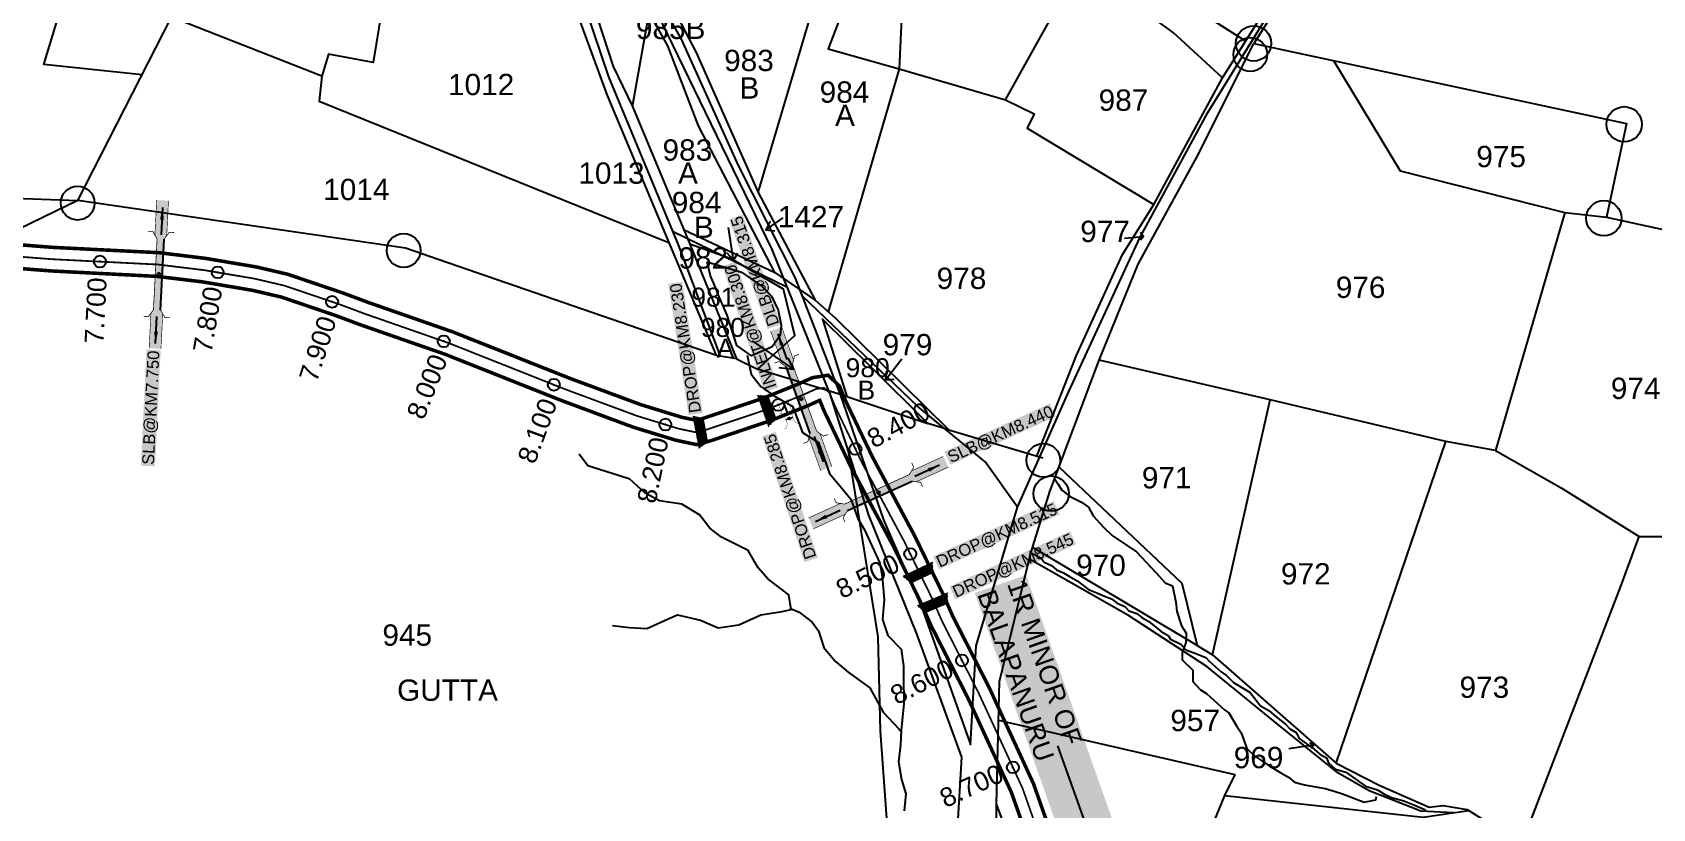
# Model space of a CAD drawing. Header units: inches. Extents: x 192867 to 224088, y 1602358 to 1617481.
# Drawn here: x 196895 to 198264, y 1609948 to 1610603 of the extents above; entities that cross this region are included whole.
import ezdxf
from ezdxf.enums import TextEntityAlignment as Align

# ---------------------------------------------------------------- set-up
doc = ezdxf.new("R2010")
doc.units = ezdxf.units.IN
doc.header["$LTSCALE"] = 15
doc.header["$MEASUREMENT"] = 0
doc.header["$PDMODE"] = 32
doc.header["$PDSIZE"] = 10
doc.linetypes.add('ACAD_ISO02W100', pattern=[15, 12, -3])
doc.linetypes.add('HIDDEN2', pattern=[0.1875, 0.125, -0.0625])
for name, color, linetype in [('BOUNDRY STONES', 240, 'Continuous'), ('CANAL1', 7, 'Continuous'), ('CS', 134, 'Continuous'), ('CSMark', 72, 'Continuous'), ('PAPER SIZE', 5, 'Continuous'), ('PLOTS', 7, 'Continuous'), ('PLOTS NO', 7, 'Continuous'), ('ROADS', 1, 'Continuous'), ('STREAMS', 4, 'Continuous'), ('STRUCTURE', 5, 'Continuous')]:
    doc.layers.add(name, color=color, linetype=linetype)
doc.styles.get("Standard").update_dxf_attribs({"font": 'arial.ttf'})
doc.dimstyles.get("Standard").update_dxf_attribs({"dimtxt": 0.18, "dimasz": 0.18, "dimexe": 0.18, "dimexo": 0.0625, "dimgap": 0.09, "dimtad": 0, "dimtih": 1, "dimtoh": 1, "dimdec": 4, "dimzin": 0, "dimdsep": 46, "dimtxsty": 'Standard', "dimcen": 0.09, "dimadec": 0, "dimazin": 0, "dimtfac": 1, "dimtdec": 4, "dimtofl": 0, "dimtmove": 0, "dimatfit": 3, "dimfxl": 1, "dimtolj": 1, "dimtzin": 0, "dimarcsym": 0})

# ---------------------------------------------------------------- blocks, each defined once
blk = doc.blocks.new('DROP')
h = blk.add_hatch()
h.set_pattern_fill('ANSI31', color=1, scale=10, angle=45)
h.set_pattern_definition([(90, (-324.4107, -25.7687), (-1.25, 0), [])])
h.paths.add_polyline_path([(-9.9, -4.3), (-13.8, 4.1), (13.8, 4.1), (10.2, -4.3)])
at = {"layer": 'STRUCTURE', "color": 5, "const_width": 0.49}
blk.add_lwpolyline([(-9.9, -4.3), (-13.8, 4.1), (13.8, 4.1), (10.2, -4.3), (-9.9, -4.3)], dxfattribs=at)
at = {"layer": 'STRUCTURE', "color": 5}
blk.add_circle((0, 0), 1.33, dxfattribs=at)
blk = doc.blocks.new('SLB')
at = {"layer": 'STRUCTURE'}
h = blk.add_hatch(dxfattribs=at)
h.set_pattern_fill('DOTS', color=6, scale=20, angle=320.3722, style=0)
h.set_pattern_definition([(320.372247934, (-159.4327, -72.9564), (1.2786241598, 0.5641323054), [0, -1.25])])
h.paths.add_polyline_path([(769699.5, 1706871.1), (769699.5, 1706861.1), (769729.1, 1706861.1), (769732.1, 1706863.1), (769792.1, 1706863.1), (769795.1, 1706861.1), (769824.7, 1706861.1), (769824.7, 1706871.1), (769795.1, 1706871.1), (769792.1, 1706869.1), (769732.1, 1706869.1), (769729.1, 1706871.1)])
at = {"layer": 'STRUCTURE', "color": 6, "linetype": 'ACAD_ISO02W100', "ltscale": 0.5, "const_width": 0.5}
for points in [[(769699.5, 1706871.1), (769729.1, 1706871.1)], [(769795.1, 1706871.1), (769824.7, 1706871.1)], [(769699.5, 1706861.1), (769729.1, 1706861.1)], [(769795.1, 1706861.1), (769824.7, 1706861.1)]]:
    blk.add_lwpolyline(points, dxfattribs=at)
at = {"layer": 'STRUCTURE', "color": 6, "const_width": 0.628}
for points in [[(769726.1, 1706877.1), (769726.1, 1706873.1), (769732.1, 1706869.1), (769792.1, 1706869.1), (769798.1, 1706873.1), (769798.1, 1706877.1)], [(769726.1, 1706855.1), (769726.1, 1706859.1), (769732.1, 1706863.1), (769792.1, 1706863.1), (769798.1, 1706859.1), (769798.1, 1706855.1)]]:
    blk.add_lwpolyline(points, dxfattribs=at)
at = {"layer": 'STRUCTURE', "color": 6}
blk.add_lwpolyline([(769732.1, 1706863.1), (769792.1, 1706863.1)], dxfattribs=at)
blk.add_lwpolyline([(769732.1, 1706863.1), (769792.1, 1706863.1)], dxfattribs=at)
at = {"layer": 'STRUCTURE', "color": 0}
blk.add_circle((769762.1, 1706866.1), 1.24, dxfattribs=at)
for points in [[(769703.8, 1706866), (769726.7, 1706866)], [(769818.6, 1706865.8), (769795.7, 1706865.8)]]:
    blk.add_leader(points, dimstyle='Standard', override={"dimasz": 10, "dimgap": 0.09, "dimtad": 0}, dxfattribs=at)
blk = doc.blocks.new('OT')
at = {"layer": 'STRUCTURE', "color": 190}
for points, const_width in [([(769775.2, 1706601.8), (769775.2, 1706597.8), (769769.2, 1706593.8), (769761.8, 1706593.8), (769754.4, 1706593.8), (769748.4, 1706597.8), (769748.4, 1706601.8)], 0.5), ([(769751.4, 1706595.8), (769729.4, 1706595.8)], 0.5), ([(769751.4, 1706579), (769729.4, 1706579)], 0.5), ([(769748.4, 1706573), (769748.4, 1706577), (769754.4, 1706581), (769761.8, 1706581), (769761.8, 1706581), (769761.8, 1706581), (769769.2, 1706581), (769775.2, 1706577), (769775.2, 1706573)], 0.5), ([(769761.8, 1706593.8), (769761.8, 1706581)], 2.5)]:
    blk.add_lwpolyline(points, dxfattribs=dict(at, const_width=const_width))
at = {"layer": 'STRUCTURE', "color": 0}
blk.add_circle((769761.8, 1706587.4), 1.87, dxfattribs=at)
blk.add_leader([(769732.6, 1706587.4), (769753.8, 1706587.4)], dimstyle='Standard', override={"dimasz": 10, "dimgap": 0.09, "dimtad": 0}, dxfattribs=at)

msp = doc.modelspace()

# ---------------------------------------------------------------- linework, layer by layer
at = {"layer": 'BOUNDRY STONES', "color": 1}
for centre, radius in [((197926.9, 1610594.2), 14.9), ((197924.1, 1610584.8), 14.3), ((198239.9, 1610525.9), 14.9), ((196933.7, 1610459.4), 14.3), ((198222.7, 1610446.6), 14.9), ((197209, 1610419.4), 14.3), ((197749.3, 1610242.2), 14.3), ((197755.9, 1610214.1), 14.9)]:
    msp.add_circle(centre, radius, dxfattribs=at)
at = {"layer": 'CANAL1', "color": 200, "const_width": 3}
for points in [[(196790.6, 1610431.5), (196912.7, 1610422), (197002.5, 1610417.5), (197041.8, 1610412.7), (197085, 1610405.4), (197111.1, 1610399.3), (197158.6, 1610383.2), (197178.9, 1610375.6), (197250.9, 1610350.5), (197349, 1610311.6), (197409.4, 1610289.2), (197443.9, 1610278.6), (197455.9, 1610276.1), (197462.8, 1610277.9), (197513, 1610294.8), (197542.3, 1610306.6), (197554.3, 1610312), (197567.5, 1610314.1), (197577.1, 1610305), (197582.3, 1610292.4), (197604.9, 1610245.2), (197619.3, 1610218.3), (197640.4, 1610178.9), (197664.4, 1610129.7), (197672.9, 1610110.4), (197703.7, 1610050.1), (197741, 1609969.2), (197758.7, 1609918.8)], [(196789, 1610411.6), (196911.4, 1610402.1), (197000.8, 1610397.5), (197039, 1610392.9), (197081, 1610385.8), (197105.6, 1610380.1), (197151.8, 1610364.4), (197172.1, 1610356.8), (197243.9, 1610331.8), (197341.9, 1610292.9), (197402.9, 1610270.2), (197438.9, 1610259.2), (197456.5, 1610255.5), (197468.6, 1610258.8), (197519.9, 1610276.1), (197550.1, 1610288.2), (197560.1, 1610292.7), (197560.5, 1610292.8), (197564, 1610284.2), (197587, 1610236.2), (197601.6, 1610208.9), (197622.6, 1610169.8), (197646.3, 1610121.2), (197654.9, 1610101.8), (197685.7, 1610041.4), (197722.4, 1609961.7), (197740.4, 1609910.7)]]:
    msp.add_lwpolyline(points, dxfattribs=at)
at = {"layer": 'CANAL1', "color": 1, "linetype": 'HIDDEN2', "ltscale": 4, "const_width": 1.5}
msp.add_lwpolyline([(196789.8, 1610421.5), (196912.1, 1610412), (197001.7, 1610407.5), (197040.4, 1610402.8), (197083, 1610395.6), (197108.3, 1610389.7), (197155.2, 1610373.8), (197175.5, 1610366.2), (197247.4, 1610341.1), (197345.5, 1610302.2), (197406.2, 1610279.7), (197441.4, 1610268.9), (197456.2, 1610265.8), (197465.7, 1610268.4), (197516.4, 1610285.4), (197546.2, 1610297.4), (197557.2, 1610302.4), (197564.2, 1610303.4), (197568.7, 1610299.2), (197573.2, 1610288.3), (197595.9, 1610240.7), (197610.4, 1610213.6), (197631.5, 1610174.3), (197655.4, 1610125.5), (197663.9, 1610106.1), (197694.7, 1610045.7), (197731.7, 1609965.5), (197749.6, 1609914.8)], dxfattribs=at)
at = {"layer": 'CS', "color": 2}
for p in [(196952.5, 1610410), (197052, 1610400.9), (197148.6, 1610376), (197242.9, 1610342.7), (197335.9, 1610306), (197525.4, 1610289), (197430.1, 1610272.4), (197590.6, 1610251.8), (197636.9, 1610163.2), (197680.6, 1610073.3), (197723.6, 1609983)]:
    msp.add_point(p, dxfattribs=at)
at = {"layer": 'PLOTS'}
for points in [[(197743.8, 1610245.8), (197777.1, 1610330.1), (197816.1, 1610415.9), (197842.5, 1610458.2), (197900.5, 1610565.1), (197941.7, 1610630.3), (197958.2, 1610660), (198003.5, 1610757.7), (198025.9, 1610805.1), (198028.9, 1610825.9), (198031.2, 1610917.7), (198035.8, 1610976.2), (198059, 1611043.2), (198080, 1611101.1), (198107.2, 1611192.3), (198108, 1611211.6), (198097.8, 1611224.3)], [(197900.5, 1610565.1), (197859, 1610603.3), (197780.7, 1610660.4), (197619.8, 1610759.4), (197436.3, 1610825.7), (197425.7, 1610935.2), (197454.4, 1611036.4)], [(197490.2, 1610328), (197476.3, 1610330.2), (197473.2, 1610330.7), (197431.6, 1610430.1), (197381.3, 1610550.3), (197345.6, 1610647.1), (197320.8, 1610714.4), (197275.4, 1610827.1), (197230.4, 1610936.8)], [(197251.6, 1610937.3), (197302.4, 1610797.2), (197318.9, 1610751.6), (197351.7, 1610672.3), (197363.7, 1610643.2), (197385.9, 1610574.6), (197402.4, 1610540.8), (197450.6, 1610424.8)], [(197522.4, 1610400.8), (197458.2, 1610524.7), (197432.1, 1610592.2), (197414.1, 1610624.3), (197376.5, 1610684.5), (197337.9, 1610764.1), (197303.6, 1610835.1), (197258.6, 1610937.5)], [(197272.9, 1610937.9), (197313.3, 1610860.7), (197358.6, 1610775.6), (197383.3, 1610713.3), (197428.4, 1610639.4), (197456.2, 1610586.4), (197494.1, 1610500.7), (197508.5, 1610468.3), (197556.6, 1610377.4), (197573.4, 1610362.5), (197669.5, 1610268), (197749, 1610244.3)], [(196988.1, 1610567.6), (196905.2, 1610576.4), (196946.2, 1610712.1), (196931.6, 1610716.4), (196941.8, 1610811.6), (196962.8, 1610915.5)], [(197660.3, 1610847.8), (197619.8, 1610759.4), (197630.4, 1610634.1), (197627.4, 1610572.7), (197567.6, 1610367.6)], [(197833.1, 1610721), (197813.2, 1610664.6), (197920.2, 1610596.2)], [(197200.2, 1610681.5), (197183.3, 1610578.1), (197145.7, 1610585.2), (197139.8, 1610566.6), (197013.1, 1610616.4), (197033.6, 1610657.7)], [(197508.5, 1610468.3), (197556.1, 1610628.5), (197565.6, 1610673), (197591.8, 1610653.2), (197567.6, 1610589.6), (197627.4, 1610572.7), (197717.4, 1610546.6), (197741.6, 1610534.8), (197735.6, 1610522.7), (197842.5, 1610458.2)], [(196749.9, 1610662.2), (196732.7, 1610524.6), (196750.6, 1610468.3), (196933.8, 1610461.7), (196774.8, 1610384.6), (196723.1, 1610404.8), (196750.6, 1610468.3)], [(197717.4, 1610546.6), (197780.7, 1610660.4)], [(197969.9, 1610661.6), (197927.1, 1610594.2)], [(197402.4, 1610540.8), (197416.5, 1610620)], [(197473.2, 1610330.7), (197239.1, 1610411.6), (197210.7, 1610421.4), (196933.8, 1610461.7), (197013.1, 1610616.4)], [(197670.3, 1609172.4), (197652.6, 1609309.1), (197655, 1609575.2), (197696.5, 1609664), (197709.7, 1609743.7), (197709.8, 1609951.9), (197712.3, 1610055.6), (197738.6, 1610162.9), (197754.9, 1610215.9), (197796.4, 1610326.8), (197829.5, 1610407.9), (197878.9, 1610498.1), (197927.1, 1610594.2)], [(197927.1, 1610594.2), (198241.7, 1610526.5), (198224.9, 1610447.5), (198377.4, 1610414.3), (198318, 1610177.9), (198459, 1610186.2), (198447.8, 1610124.2), (198804.6, 1610035), (198818.8, 1610072.1), (198889.8, 1610150.1), (198914, 1610188.4), (198939.4, 1610226.6), (198985.8, 1610290.9), (199313.4, 1610144.3), (199321.7, 1610167.4), (199473, 1610144.6), (199758.5, 1610111.7)], [(197994.3, 1610579.8), (198050.7, 1610486.7), (198189.7, 1610451.3), (198224.9, 1610447.5)], [(197139.8, 1610566.6), (197137.8, 1610545.3), (197433.5, 1610425.7)], [(198189.7, 1610451.3), (198131.2, 1610250.4), (198089.3, 1610258.2), (197940.9, 1610293.2), (197796.4, 1610326.8)], [(197445.5, 1610437), (197522.4, 1610400.8), (197556.6, 1610377.4)], [(197583.2, 1610296.1), (197507.8, 1610319.3), (197539.5, 1610347.7), (197529.9, 1610386.8), (197486.2, 1610412.1), (197450.6, 1610424.8), (197490.2, 1610328), (197507.8, 1610319.3)], [(197669.5, 1610268), (197651.8, 1610273.3), (197603.8, 1610320.8), (197562.9, 1610361.4), (197583.2, 1610296.1), (197651.8, 1610273.3)], [(197879.1, 1610085.9), (197892.1, 1610078.1), (197940.9, 1610293.2)], [(197892.1, 1610078.1), (197996.7, 1609986.6), (198089.3, 1610258.2)], [(198131.2, 1610250.4), (198186.6, 1610219.1), (198252.5, 1610178), (198318, 1610177.9)], [(197762.6, 1610236.5), (197866.3, 1610138.5), (197879.1, 1610085.9), (197740.4, 1610168.7)], [(197996.7, 1609986.6), (198032.8, 1609967.9), (198075.1, 1609949.5), (198087.1, 1609950.7), (198107.2, 1609947.4), (198153.5, 1609918.4), (198236.8, 1610135.2), (198252.5, 1610178)], [(198095.8, 1609944.6), (198068.1, 1609946.1), (198024.6, 1609963.2), (197997.9, 1609978.4), (197946.8, 1610019.9), (197887.5, 1610068.2), (197821.1, 1610111.3), (197737.6, 1610158.9)], [(197711.5, 1610022.8), (197910.9, 1609977.1), (197902.3, 1609959.4), (197838.5, 1609803.7), (197823.9, 1609744.4), (197789, 1609741), (197709.8, 1609951.9)], [(197902.3, 1609959.4), (198070.2, 1609940.9), (198108.6, 1609946.5)]]:
    msp.add_lwpolyline(points, dxfattribs=at)
at = {"layer": 'PLOTS NO'}
for points in [[(197514.9, 1610436.9), (197529.5, 1610446.8)], [(197518.7, 1610444.1), (197514.9, 1610436.9), (197522.6, 1610436)], [(197487.7, 1610411.3), (197483.3, 1610438.7)], [(197817.9, 1610429.9), (197834, 1610431.2)], [(197831.5, 1610434.7), (197834, 1610431.2), (197831.4, 1610428.2)], [(197482.1, 1610417.3), (197487.7, 1610411.3), (197491.2, 1610417.2)], [(197538.3, 1610319.3), (197503.7, 1610343.2)], [(197526, 1610320.7), (197538.3, 1610319.3), (197533.9, 1610328.7)], [(197616.1, 1610310.2), (197629.9, 1610327.8)], [(197616.7, 1610317.1), (197616.1, 1610310.2), (197623.4, 1610310.7)], [(197974.2, 1610004.1), (197977.4, 1610001.6), (197975.2, 1609998.9)], [(197977.3, 1610001.7), (197956.7, 1609998.7)]]:
    msp.add_lwpolyline(points, dxfattribs=at)
at = {"layer": 'ROADS', "color": 1}
for points in [[(197568.1, 1610300.8), (197520.3, 1610420.2), (197450, 1610565.1), (197418.6, 1610629.7), (197376.2, 1610704.3), (197343.2, 1610771.6), (197305.7, 1610857.4), (197240.4, 1610977.4), (197181.2, 1611085.7), (197108.3, 1611218.9), (197068.6, 1611306.4), (197021.8, 1611409.9), (196974, 1611498.8), (196920.2, 1611609.3), (196857.8, 1611730.1), (196801.5, 1611839.2), (196756.5, 1611918.4), (196698, 1612036.2), (196655.7, 1612127.3)], [(196660, 1612129.9), (196702.3, 1612040.4), (196738.5, 1611963.9), (196791.7, 1611862.9), (196842, 1611768.1), (196895.7, 1611667.2), (196941.2, 1611579.9), (196980.8, 1611497.4), (197034, 1611390.6), (197077.2, 1611295.2), (197131.5, 1611193.1), (197185.9, 1611089), (197249.3, 1610972.6), (197307.9, 1610864.8), (197374.8, 1610719.7), (197443.3, 1610597.7), (197491.4, 1610491.8), (197539.8, 1610396), (197577.6, 1610297.9)], [(197727.6, 1610202.8), (197770.7, 1610300.4), (197830.8, 1610430.1), (197888.1, 1610535.9), (197948.5, 1610633.7), (197998.4, 1610735.6), (198031.4, 1610804.9), (198039.5, 1610942.2), (198041.5, 1610977.5), (198081.7, 1611094.1), (198113.3, 1611196.3), (198113.9, 1611213.4), (198107.7, 1611220.4)], [(197240.9, 1610937), (197293.9, 1610799.8), (197343.4, 1610680.2), (197382.1, 1610565.9), (197440.9, 1610424.1), (197476.3, 1610330.2)], [(197436.1, 1610435.8), (197533.1, 1610388.3)], [(197577.6, 1610297.9), (197614.4, 1610191.9), (197647.2, 1610116.4), (197687.7, 1610002.3), (197692.7, 1610085.6), (197727.6, 1610202.8), (197700.1, 1610241), (197643.7, 1610287.5), (197545.6, 1610381)], [(197568.1, 1610300.8), (197601.7, 1610195.9), (197642.1, 1610095.8), (197680.3, 1609991.7), (197671.8, 1609848.9), (197658.1, 1609728.8), (197636.1, 1609679.9), (197603.7, 1609502.1), (197588.1, 1609411.3), (197594.5, 1609279.7), (197596.1, 1609257.5)], [(197636.1, 1609679.9), (197624.1, 1609843), (197611.7, 1610013.5), (197609.8, 1610093.2), (197584.9, 1610248.4)]]:
    msp.add_lwpolyline(points, dxfattribs=at)
at = {"layer": 'STREAMS', "color": 4}
for points in [[(197465.4, 1610409.7), (197494.3, 1610401.2), (197511.7, 1610389.1), (197519.8, 1610380.8), (197525.4, 1610369), (197528, 1610356.3), (197527, 1610347.7), (197520.4, 1610338.1), (197502.7, 1610330.5), (197490.4, 1610339.3), (197482.3, 1610364.7), (197474.6, 1610382.1), (197472.6, 1610387.7), (197468.1, 1610398), (197465.4, 1610409.7)], [(197499.1, 1610331.1), (197502.6, 1610314.9), (197510.8, 1610304.5), (197521.3, 1610296.9), (197537.4, 1610288), (197545.9, 1610265.8), (197559.3, 1610257.2), (197568.7, 1610231.1), (197580.4, 1610216.9), (197586.6, 1610209.5), (197592.7, 1610193), (197598.3, 1610183.6), (197611.1, 1610155.3), (197613.2, 1610144.3), (197614.9, 1610124.8), (197613.6, 1610107.8), (197618, 1610094.2), (197629.1, 1610082.8), (197631.2, 1610068.8), (197631.2, 1610060.1), (197631.4, 1610036.7), (197629.1, 1610014.5), (197628.7, 1610002.1), (197627, 1609987.6), (197629.6, 1609972.9), (197633.2, 1609960.7), (197631.9, 1609946.4)], [(197385.4, 1610102.7), (197399.5, 1610101.1), (197414.4, 1610100.3), (197432, 1610108.1), (197440.2, 1610111.9), (197459.8, 1610107.2), (197474.6, 1610100.7), (197492, 1610103.4), (197510.6, 1610111.7), (197528.7, 1610114.7), (197536.3, 1610116.2), (197534.4, 1610128.6), (197516.6, 1610142.3), (197508.5, 1610151.4), (197500, 1610166), (197477.6, 1610177.3), (197467.6, 1610185), (197459, 1610196.2), (197444.1, 1610205.1), (197425, 1610208), (197412.9, 1610214.5), (197400, 1610226.3), (197390.5, 1610229.4), (197364.6, 1610237.6), (197357.2, 1610247.3)], [(197758.4, 1610227.3), (197761.8, 1610222.2), (197765, 1610216.9), (197772, 1610211.8), (197781.5, 1610206.8), (197787.5, 1610202.6), (197791.3, 1610195.4), (197800.1, 1610185.9), (197807.4, 1610178.9), (197827.9, 1610165), (197844.4, 1610147.6), (197852.3, 1610138.8), (197858.3, 1610136.3), (197861.2, 1610122.5), (197862.1, 1610114.6), (197865.9, 1610102.6), (197870, 1610096.2), (197869.7, 1610088.3), (197866.5, 1610079.8), (197866.5, 1610073.8), (197875.7, 1610065), (197875.7, 1610055.5), (197882, 1610048.5), (197887.1, 1610045.4), (197902.6, 1610031.3), (197906.1, 1610029.1), (197912.4, 1610018), (197916.5, 1610012.3), (197921.2, 1609999), (197927.6, 1609992.7), (197939.9, 1609984.2), (197950, 1609978.5), (197956.4, 1609974.7), (197961.4, 1609970.6), (197970, 1609968.4), (197987.4, 1609965.2), (197995, 1609963), (198001.9, 1609960.8), (198020.3, 1609953.6), (198030.2, 1609955.5), (198030.8, 1609958.3)], [(197738.4, 1610164.4), (197742.4, 1610162.3), (197747.6, 1610159.5), (197750, 1610156.2), (197756.1, 1610153.4), (197760.3, 1610149.9), (197766.4, 1610147.3), (197772.1, 1610144), (197777.8, 1610140.4), (197787.5, 1610133.2), (197794.4, 1610130.3), (197801, 1610127.5), (197806.9, 1610125.2), (197811.7, 1610121.6), (197818.1, 1610118.9), (197821.6, 1610115.3), (197828.2, 1610112.8), (197832.6, 1610109.6), (197838.5, 1610106.2), (197848.9, 1610097.7), (197854.6, 1610094.3), (197856.7, 1610091.3), (197865.5, 1610086.9), (197869.7, 1610082.3), (197876.7, 1610079.7), (197886.6, 1610075.7), (197889.3, 1610072.8), (197899.5, 1610063.7), (197903.9, 1610060.6), (197910, 1610054.7), (197924.1, 1610046.2), (197932.6, 1610034.9), (197939.8, 1610030.9), (197945.9, 1610025.7), (197953.9, 1610019.6), (197957.5, 1610015.6), (197962.7, 1610012.4), (197965.5, 1610007.5), (197973.3, 1610001.9), (197976, 1610000.2), (197982.8, 1609994.3), (197988.5, 1609991.1), (197990.1, 1609986.9), (197996, 1609981.4), (198004.9, 1609978.9), (198021.4, 1609967.1), (198031.5, 1609964), (198037, 1609960.8), (198043.3, 1609957.7), (198053.7, 1609954.7), (198062.3, 1609951.3), (198072.2, 1609947.1)], [(197535.2, 1610117.4), (197543, 1610114.1), (197554.2, 1610105.6), (197559.5, 1610098.2), (197563.9, 1610084.1), (197573.5, 1610072.8), (197584.6, 1610063.3), (197602.8, 1610050.3), (197614, 1610029.7), (197627.3, 1610015.6), (197629.1, 1610013.3)]]:
    msp.add_lwpolyline(points, dxfattribs=at)

# ---------------------------------------------------------------- block references
for p, rotation in [((197516.3, 1610285.4), 109.4996287246498), ((197459.9, 1610266.8), 100.7712692867939), ((197644.9, 1610146.7), 25.43306263500355), ((197657.2, 1610121.3), 22.99533349913198)]:
    msp.add_blockref('DROP', p, dxfattribs=dict(rotation=rotation))
at = {"layer": 'STRUCTURE', "color": 0}
for p, rotation in [((1862551.1, 754903.6, 100), 87.08748390944261), ((-1669113.1, 1756970, 100), 289.7815291613229), ((206267.8, -262176.7, 100), 24.53934161191319)]:
    msp.add_blockref('SLB', p, dxfattribs=dict(at, rotation=rotation))
at = {"layer": 'STRUCTURE', "color": 0, "xscale": 0.4999999999999999, "yscale": 0.4999999999999999, "zscale": 0.4999999999999999, "rotation": 290.7920964912037}
msp.add_blockref('OT', (-736812.1, 1667192.4, 100), dxfattribs=at)

# ---------------------------------------------------------------- texts
at = {"layer": 'CSMark', "color": 1}
for s, rotation, p in [('7.700', 87.091, (196950.3, 1610396.6)), ('7.800', 80.2968, (197048.2, 1610388.7)), ('7.900', 72.266, (197145, 1610363.1)), ('8.000', 68.355, (197239.1, 1610330.5)), ('8.100', 69.6418, (197331.7, 1610293.4)), ('8.400', 28.1363, (197651.6, 1610285.4)), ('8.200', 78.3078, (197425.2, 1610261.3)), ('8.500', 26.0239, (197626, 1610156.7)), ('8.600', 27.0028, (197671.6, 1610068)), ('8.700', 24.766, (197714, 1609979.2))]:
    msp.add_text(s, height=16, rotation=rotation, dxfattribs=at).set_placement(p, align=Align.MIDDLE_RIGHT)
at = {"layer": 'PLOTS NO'}
for s, height, p in [('985B', 18, (197405.2, 1610597.9)), ('983', 18, (197479.7, 1610570.8)), ('1012', 18, (197246.5, 1610550.5)), ('B', 18, (197492.7, 1610547.6)), ('984', 18, (197560.4, 1610544.1)), ('987', 18, (197796, 1610537.3)), ('A', 18, (197573.4, 1610524.5)), ('983', 18, (197427.7, 1610495.2)), ('975', 18, (198115, 1610489.7)), ('1013', 18, (197356.6, 1610475.7)), ('A', 18, (197440.8, 1610475.7)), ('1014', 18, (197141.1, 1610461.9)), ('984', 18, (197435.5, 1610450.9)), ('1427', 18, (197525.1, 1610438.9)), ('B', 18, (197454.2, 1610430)), ('977', 18, (197780.5, 1610426.5)), ('982', 18, (197441.1, 1610404.1)), ('978', 18, (197659.2, 1610386.9)), ('981', 16, (197452, 1610372)), ('976', 18, (197996.3, 1610379.3)), ('980', 16, (197460, 1610346.4)), ('A', 16, (197473.4, 1610329)), ('979', 18, (197613.6, 1610330.9)), ('980', 16, (197582.3, 1610312.4)), ('B', 16, (197592.4, 1610293.5)), ('974', 18, (198228.6, 1610294)), ('971', 18, (197832.5, 1610218.5)), ('970', 18, (197777, 1610144.7)), ('972', 18, (197950, 1610137.4)), ('945', 18, (197191.1, 1610085.7)), ('GUTTA', 18, (197203.5, 1610039.2)), ('973', 18, (198100.8, 1610041.7)), ('957', 18, (197856.6, 1610013.6)), ('969', 18, (197910.1, 1609982.3))]:
    msp.add_text(s, height=height, dxfattribs=at).set_placement(p)
at = {"layer": 'STRUCTURE', "color": 5, "attachment_point": 1, "bg_fill": 1, "box_fill_scale": 1.1, "bg_fill_color": 7, "bg_fill_true_color": 16777215, "bg_fill_transparency": 0}
for s, insert, char_height, width, rotation in [('DLB@KM8.315', (197517, 1610354.3), 10, 96.041, 109.3341), ('INLET@KM8.300', (197514.6, 1610301.3), 10, 109.998, 108.6195), ('DROP@KM8.230', (197450.5, 1610281.6), 10, 109.998, 98.8012), ('SLB@KM7.750', (196988.1, 1610238.7), 10, 96.041, 87.1821), ('SLB@KM8.440', (197667.1, 1610248.9), 10, 95.932, 24.5907), ('DROP@KM8.285', (197548.2, 1610157.6), 10, 109.998, 108.6195), ('DROP@KM8.515', (197657.6, 1610160.6), 10, 109.998, 24.5907), ('DROP@KM8.545', (197671.4, 1610135.2), 10, 109.998, 24.5907), ('{\\C1;1R MINOR OF BALAPANURU}', (197733.6, 1610143.4), 16, 233.066, 289.4671)]:
    msp.add_mtext(s, dxfattribs=dict(at, insert=insert, char_height=char_height, width=width, rotation=rotation))

# ---------------------------------------------------------------- leaders
at = {"layer": 'PAPER SIZE', "color": 1}
msp.add_leader([(197791.2, 1609918.6), (197761.6, 1610001.1)], dimstyle='Standard', override={"dimasz": 40, "dimgap": 0.09, "dimtad": 0, "dimtfill": 2, "dimtfillclr": 5}, dxfattribs=at)

doc.saveas('drawing.dxf')
